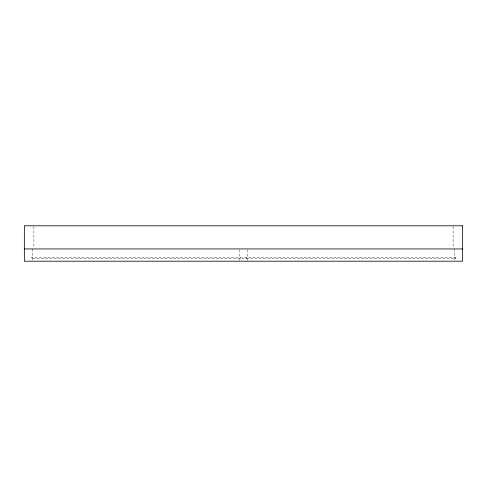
<?xml version="1.0" encoding="UTF-8"?>
<svg xmlns="http://www.w3.org/2000/svg" width="487" height="487" viewBox="0 0 487 487"><rect width="100%" height="100%" fill="white"/><g stroke="black" fill="none" stroke-linecap="round" stroke-linejoin="round"><path stroke-width="0.37" stroke-dasharray="2.44 1.83" d="M455.802 257.653L455.802 258.475M454.481 248.942L454.481 260.515M453.123 226.552L453.123 247.451M247.585 249.673L247.585 257.653M247.585 258.475L247.585 260.515M246.221 257.653L246.264 258.475M246.185 257.653L246.185 258.475M240.779 257.653L240.779 258.475M239.415 249.673L239.415 257.653M239.415 258.475L239.415 260.515M33.877 226.552L33.877 247.451M32.519 248.942L32.519 261.196M455.844 257.653L31.113 257.653L31.156 258.475L455.844 258.475L455.844 257.653"/><path stroke-width="0.73" d="M24.35 248.942L462.65 248.942M462.65 225.804L24.35 225.804L24.35 261.196L462.65 261.196L462.65 225.804"/></g></svg>
